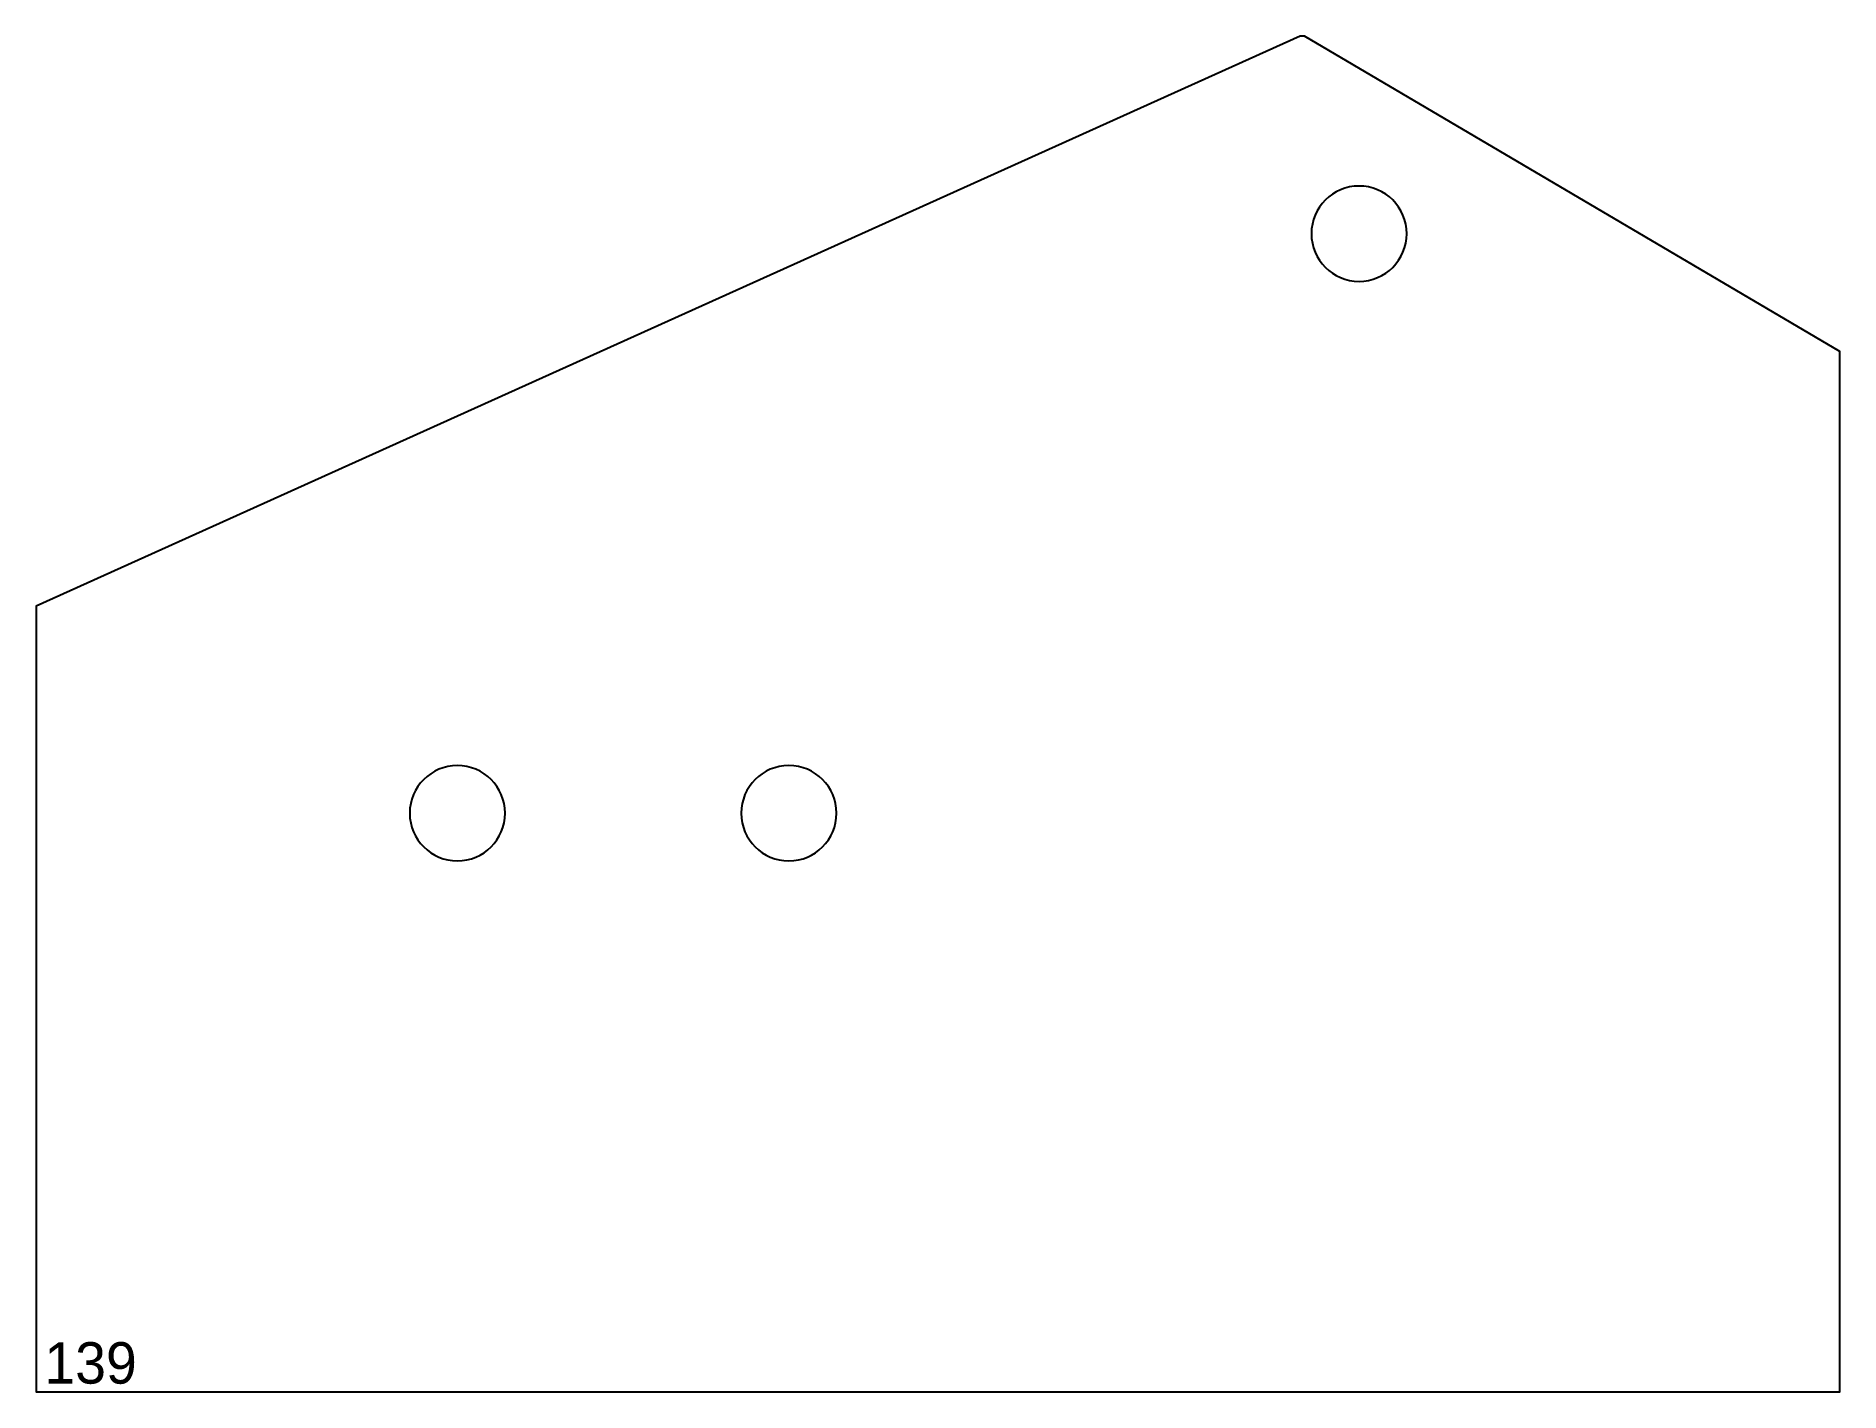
# Model space of a CAD drawing. Header units: millimetres. Extents: x 0 to 435, y 0 to 327.
import ezdxf

# ---------------------------------------------------------------- set-up
doc = ezdxf.new("R2010")
doc.units = ezdxf.units.MM
doc.header["$MEASUREMENT"] = 0
for name, color, linetype in [('ВнешнийКонтур', 7, 'Continuous'), ('Нумерация', 7, 'Continuous'), ('Отверстие', 7, 'Continuous')]:
    doc.layers.add(name, color=color, linetype=linetype)

msp = doc.modelspace()

# ---------------------------------------------------------------- linework, layer by layer
at = {"layer": 'ВнешнийКонтур', "color": 0, "linetype": 'Continuous'}
msp.add_lwpolyline([(306.11, 327.2), (305.11, 327.2), (0, 189.66), (0, 0), (435.38, 0), (435.38, 251.11)], close=True, dxfattribs=at)
at = {"layer": 'Отверстие', "color": 0, "linetype": 'Continuous'}
for points in [[(330.81, 279.51, 1), (307.81, 279.51, 1), (330.81, 279.51)], [(113.19, 139.66, 1), (90.19, 139.66, 1), (113.19, 139.66)], [(193.19, 139.66, 1), (170.19, 139.66, 1), (193.19, 139.66)]]:
    msp.add_lwpolyline(points, format="xyb", dxfattribs=at)

# ---------------------------------------------------------------- texts
at = {"layer": 'Нумерация', "color": 0, "linetype": 'Continuous'}
msp.add_text('139', height=10, dxfattribs=at).set_placement((2, 2))

doc.saveas('drawing.dxf')
